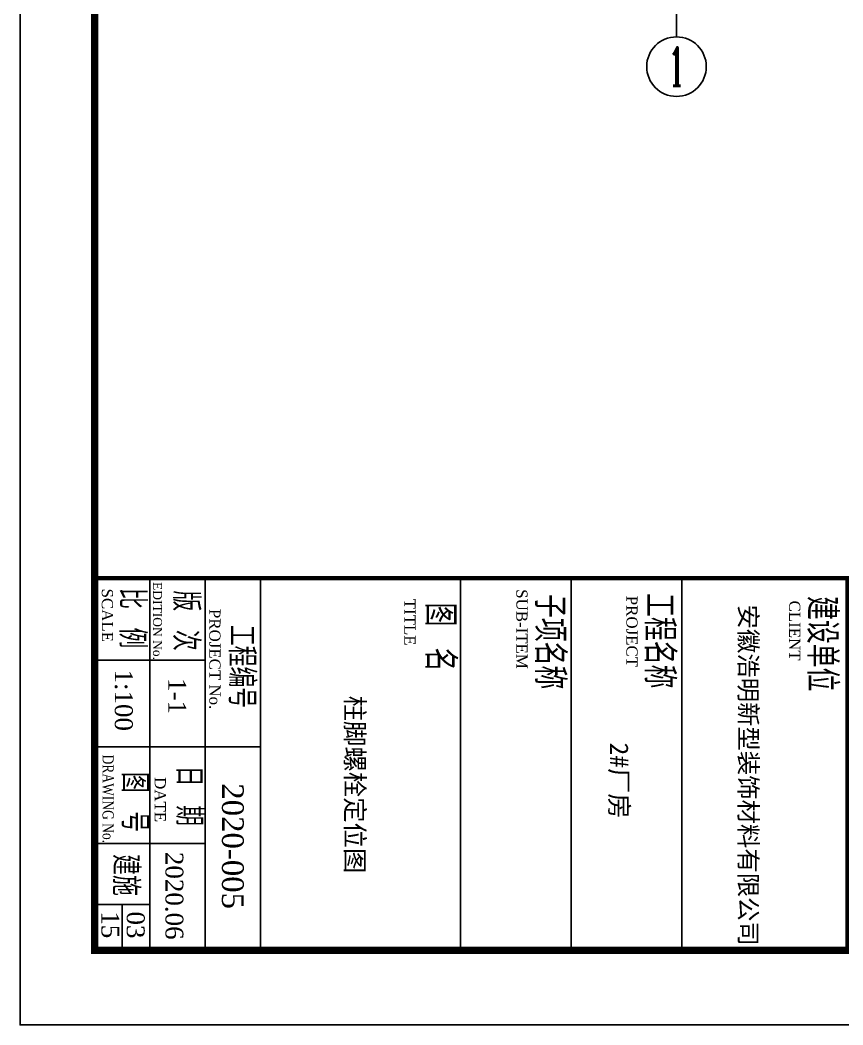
# Model space of a CAD drawing. Extents: x 14207793 to 14719554, y -1675802 to -1228715.
# Drawn here: x 14271205 to 14284459, y -1463372 to -1447180 of the extents above; entities that cross this region are included whole.
import ezdxf
from ezdxf.enums import TextEntityAlignment as Align

# ---------------------------------------------------------------- set-up
doc = ezdxf.new("R2010")
doc.units = 0
doc.header["$LTSCALE"] = 500
doc.header["$MEASUREMENT"] = 0
doc.layers.get('0').update_dxf_attribs({"linetype": 'CONTINUOUS'})
for name, color, linetype in [('AXIS', 3, 'CONTINUOUS'), ('AXIS_TEXT', 7, 'CONTINUOUS'), ('PUB_TITLE', 4, 'CONTINUOUS'), ('TEXT', 7, 'CONTINUOUS')]:
    doc.layers.add(name, color=color, linetype=linetype)
doc.styles.add('_TCH_AXIS', font='COMPLEX', dxfattribs={"bigfont": 'GBCBIG'})
doc.styles.add('COMPLEX', font='COMPLEX')
doc.styles.add('GHF', font='TIMES.TTF')
doc.styles.add('GL-H', font='simhei.ttf')
doc.styles.add('HZ', font='txt', dxfattribs={"width": 0.8, "bigfont": 'hztxt'})

# ---------------------------------------------------------------- blocks, each defined once
blk = doc.blocks.new('_AXISO')
blk.add_circle((0, 0), 0.5)
at = {"layer": 'AXIS_TEXT', "style": 'COMPLEX', "width": 1.041667}
blk.add_attdef('A', text='', height=0.56, dxfattribs=at).set_placement((-0.25, -0.28), (0.25, -0.28), align=Align.FIT)

msp = doc.modelspace()

# ---------------------------------------------------------------- linework, layer by layer
at = {"layer": 'AXIS'}
msp.add_line((14281778.52, -1442650), (14281778.52, -1447450), dxfattribs=at)
at = {"layer": 'PUB_TITLE'}
for p, q in [((14273295.82, -1456172.5, 2754.42), (14273295.82, -1462172.5, 1554.42)), ((14274186.64, -1456172.5, 2754.42), (14274186.64, -1462172.5, 1554.42)), ((14275077.46, -1456172.5, 2754.42), (14275077.46, -1462172.5, 1554.42)), ((14278298.31, -1456172.5), (14278298.31, -1462172.5, -1200)), ((14280079.95, -1456172.5), (14280079.95, -1462172.5, -1200)), ((14281861.59, -1456172.5), (14281861.59, -1462172.5, -1200)), ((14274186.64, -1457494.42, 1554.42), (14272405, -1457494.42, 1554.42)), ((14275077.46, -1458892.98, 1554.42), (14272405, -1458892.98, 1554.42)), ((14274186.64, -1460450.78, 1554.42), (14272405, -1460450.78, 1554.42)), ((14273295.82, -1461431.67, 1554.42), (14272405, -1461431.67, 1554.42)), ((14272850.41, -1461431.67, 1554.42), (14272850.41, -1462172.5, 1554.42))]:
    msp.add_line(p, q, dxfattribs=at)
msp.add_lwpolyline([(14321605, -1463372.5), (14321605, -1320692.5), (14271205, -1320692.5), (14271205, -1463372.5)], close=True, dxfattribs=at)
for points, const_width in [([(14320405, -1462172.5), (14320405, -1323692.5), (14272405, -1323692.5), (14272405, -1462172.5)], 120), ([(14284535.14, -1456172.5), (14284535.14, -1462172.5), (14272405, -1462172.5), (14272405, -1456172.5)], 71.27)]:
    msp.add_lwpolyline(points, close=True, dxfattribs=dict(at, const_width=const_width))

# ---------------------------------------------------------------- block references
at = {"layer": 'AXIS'}
ref = msp.add_blockref('_AXISO', (14281778.52, -1447930), dxfattribs=dict(at, xscale=960, yscale=960, zscale=960))
ref.add_attrib('A', '1', dxfattribs={"layer": 'AXIS_TEXT', "height": 617.67, "style": '_TCH_AXIS'}).set_placement((14281646.17, -1448238.83), (14281910.88, -1448238.83), align=Align.FIT)

# ---------------------------------------------------------------- texts
at = {"color": 2, "style": 'GHF'}
for s, height, p in [('EDITION No.', 144, (14273346.88, -1456235.19, 2754.42)), ('SCALE', 180, (14272521.54, -1456341.31, 1554.42)), ('TITLE', 180, (14277394.59, -1456504.8, -1200)), ('SUB-ITEM', 180, (14279198.24, -1456351.46, -1200)), ('PROJECT', 180, (14280971.34, -1456457.32, -1200)), ('CLIENT', 180, (14283592.59, -1456534.88, -1200)), ('PROJECT No.', 180, (14274253.14, -1456669.51, 1554.42)), ('1:100', 288, (14272731.56, -1457644.86, 12354.42)), ('1-1', 288, (14273592.9, -1457782.55, 12354.42)), ('DATE', 180, (14273372.99, -1459380, 1554.42)), ('2020-005', 350, (14274457.48, -1459478.67, 8010.34)), ('2020.06', 288, (14273546.44, -1460584.31, 6354.42)), ('15', 288, (14272515.13, -1461541.63, 12354.42)), ('03', 288, (14272923.58, -1461544.73, 1554.42))]:
    msp.add_text(s, height=height, rotation=270, dxfattribs=at).set_placement(p)
at = {"color": 2, "width": 0.8}
for s, height, style, p in [('比 例', 420, 'HZ', (14272802.01, -1456332.85, 1468.99)), ('版 次', 420, 'HZ', (14273667.49, -1456371.28, 1468.99)), ('子项名称', 480, 'HZ', (14279497.96, -1456428.57, -33.32)), ('工程名称', 480, 'HZ', (14281264.04, -1456414.93, -33.32)), ('建设单位', 480, 'HZ', (14283883.76, -1456461.57, -33.32)), ('图 名', 480, 'HZ', (14277730.86, -1456565.96, -33.32)), ('工程编号', 420, 'HZ', (14274565.08, -1456925.05, 1468.99)), ('DRAWING No.', 180, 'GHF', (14272533.37, -1459016.74, 1554.42)), ('日 期', 420, 'HZ', (14273717.09, -1459195.99, 1554.42)), ('图 号', 420, 'HZ', (14272840.45, -1459295.98, 1554.42)), ('建施', 420, 'HZ', (14272697.64, -1460620.39, 1554.42))]:
    msp.add_text(s, height=height, rotation=270, dxfattribs=dict(at, style=style)).set_placement(p)
at = {"layer": 'TEXT', "color": 6, "style": 'GL-H'}
for s, height, p in [('安徽浩明新型装饰材料有限公司', 288, (14282935.12, -1462098.23, 1301.33)), ('柱脚螺栓定位图', 300, (14276597.5, -1460930)), ('2#厂房', 300, (14280855.88, -1460050.17, 1301.33))]:
    msp.add_text(s, height=height, rotation=270, dxfattribs=at).set_placement(p, align=Align.MIDDLE_RIGHT)

doc.saveas('drawing.dxf')
